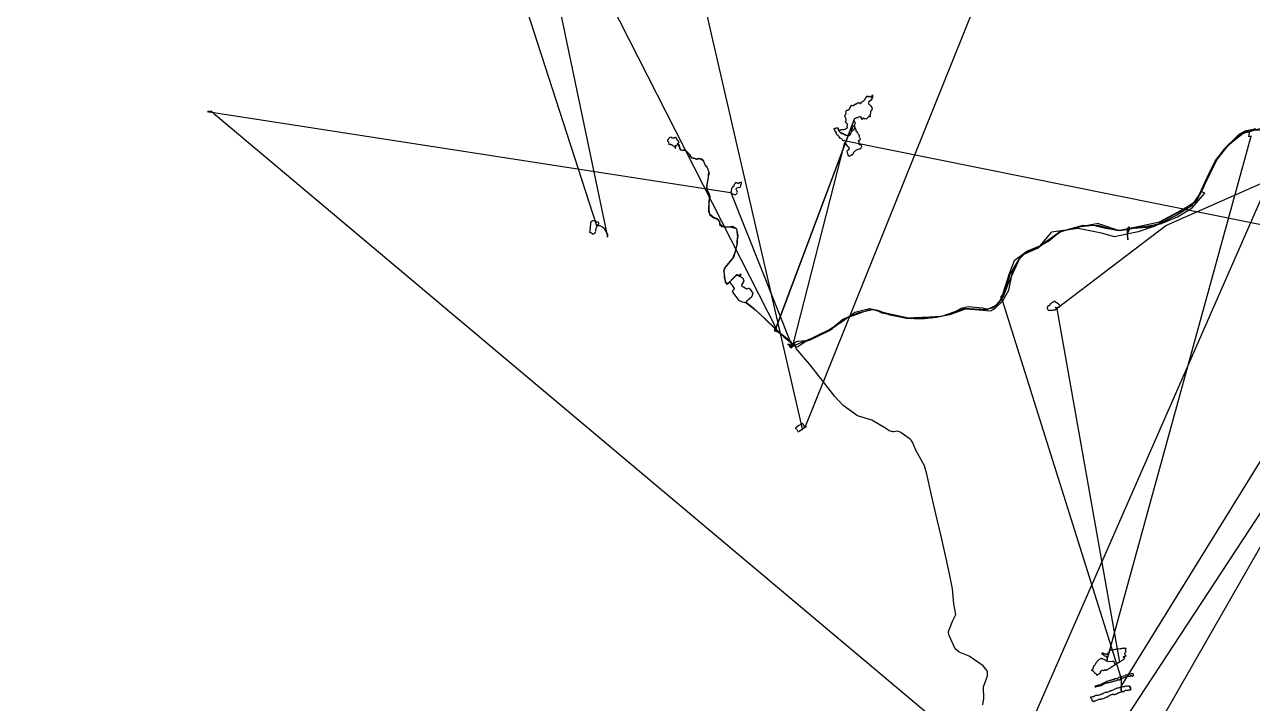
# Model space of a CAD drawing. Header units: metres. Extents: x 534009 to 558760, y 1823984 to 1869097.
# Drawn here: x 534121 to 548293, y 1831544 to 1839387 of the extents above; entities that cross this region are included whole.
import ezdxf

# ---------------------------------------------------------------- set-up
doc = ezdxf.new("R2010")
doc.units = ezdxf.units.M
doc.header["$MEASUREMENT"] = 0
doc.layers.add('Tracklog', color=7, linetype='Continuous')

msp = doc.modelspace()

# ---------------------------------------------------------------- linework, layer by layer
at = {"layer": 'Tracklog', "color": 18}
for points in [[(534121, 1869074, 342), (540851, 1836930, 271), (540852, 1836957, 278), (540847, 1836975, 279), (540829, 1837001, 279), (540815, 1837026, 278), (540793, 1837047, 277), (540763, 1837061, 276), (540731, 1837062, 275), (540730, 1837061, 275), (540731, 1837061, 276), (540729, 1837063, 275), (540728, 1837064, 277), (540728, 1837064, 279), (540727, 1837063, 281), (540727, 1837064, 278), (540728, 1837063, 279), (540728, 1837062, 280), (540730, 1837062, 282), (540732, 1837063, 282), (540733, 1837064, 282), (540733, 1837064, 283), (540735, 1837073, 279), (540743, 1837078, 277), (540749, 1837086, 277), (540750, 1837093, 275), (540747, 1837099, 271), (540742, 1837104, 269), (540737, 1837103, 267), (540735, 1837103, 267), (540726, 1837103, 267), (540723, 1837104, 267), (540717, 1837109, 267), (540716, 1837114, 265), (540711, 1837118, 264), (540701, 1837117, 264), (540694, 1837120, 264), (540691, 1837120, 264), (540679, 1837119, 263), (540674, 1837116, 263), (540660, 1837111, 265), (540655, 1837100, 269), (540653, 1837085, 273), (540653, 1837080, 274), (540652, 1837078, 275), (540652, 1837071, 276), (540650, 1837056, 279), (540649, 1837044, 282), (540648, 1837033, 285), (540648, 1837025, 289), (540645, 1837018, 291), (540645, 1837014, 295), (540645, 1837008, 300), (540645, 1837002, 303), (540644, 1836995, 308), (540641, 1836989, 310), (540644, 1836986, 315), (540651, 1836985, 318), (540653, 1836983, 316), (540657, 1836981, 314), (540662, 1836980, 313), (540667, 1836979, 312), (540671, 1836973, 310), (540675, 1836968, 310), (540682, 1836965, 310), (540691, 1836969, 311), (540699, 1836976, 312), (540703, 1836977, 312), (540708, 1836978, 313), (540709, 1836981, 314), (540709, 1836983, 314), (540712, 1836989, 313), (540713, 1836997, 310), (540712, 1837003, 308), (540713, 1837010, 304), (540715, 1837015, 302), (540717, 1837021, 301), (540719, 1837027, 299), (540720, 1837034, 297), (540723, 1837041, 295), (540726, 1837048, 289), (540727, 1837055, 285), (540729, 1837060, 281), (540728, 1837063, 280), (536500, 1850142, 696)], [(548046, 1846963, 480), (543126, 1834730, 210), (543126, 1834730, 212), (543127, 1834733, 212), (543125, 1834734, 212), (543126, 1834735, 213), (543126, 1834732, 214), (543123, 1834729, 213), (543122, 1834733, 214), (543122, 1834733, 214), (543123, 1834731, 216), (543124, 1834732, 217), (543123, 1834730, 210), (543123, 1834732, 210), (543122, 1834731, 209), (543126, 1834734, 209), (543135, 1834742, 215), (543135, 1834750, 220), (543138, 1834739, 221), (543131, 1834737, 223), (543133, 1834734, 226), (543136, 1834738, 228), (543136, 1834744, 224), (543144, 1834744, 219), (543140, 1834745, 219), (543144, 1834741, 219), (543144, 1834742, 217), (543133, 1834739, 218), (543115, 1834738, 218), (543142, 1834748, 198), (543140, 1834740, 185), (543144, 1834737, 177), (543132, 1834735, 198), (543130, 1834736, 205), (543102, 1834714, 210), (543102, 1834715, 211), (543125, 1834730, 212), (543129, 1834734, 213), (543118, 1834752, 214), (543115, 1834759, 214), (543105, 1834775, 214), (543098, 1834782, 215), (543094, 1834778, 215), (543089, 1834776, 215), (543080, 1834767, 215), (543079, 1834766, 215), (543079, 1834764, 215), (543059, 1834754, 215), (543043, 1834744, 215), (543022, 1834729, 215), (543021, 1834727, 216), (543021, 1834725, 216), (543034, 1834709, 216), (543043, 1834692, 216), (543045, 1834689, 216), (543051, 1834683, 216), (543073, 1834696, 218), (543090, 1834707, 218), (543096, 1834710, 218), (543100, 1834712, 217), (543100, 1834715, 216), (543101, 1834715, 217), (543100, 1834718, 215), (543101, 1834714, 216), (543102, 1834715, 214), (543100, 1834716, 218), (538864, 1853115, 615)], [(535104, 1850997, 650), (542807, 1835852, 242), (542803, 1835862, 220), (542801, 1835862, 218), (542777, 1835859, 190), (542785, 1835858, 211), (543698, 1838287, 371), (543701, 1838284, 367), (543690, 1838283, 353), (543695, 1838278, 352), (543694, 1838281, 353), (543693, 1838278, 352), (543692, 1838281, 352), (543692, 1838280, 350), (543695, 1838281, 353), (543692, 1838279, 352), (543693, 1838279, 355), (543693, 1838276, 355), (543702, 1838268, 356), (543704, 1838260, 357), (543707, 1838247, 355), (543706, 1838239, 354), (543701, 1838228, 356), (543698, 1838217, 356), (543702, 1838211, 357), (543704, 1838204, 359), (543702, 1838201, 360), (543706, 1838197, 362), (543708, 1838194, 363), (543708, 1838190, 362), (543706, 1838185, 362), (543702, 1838183, 364), (543697, 1838181, 367), (543694, 1838176, 369), (543692, 1838172, 369), (543693, 1838172, 369), (543687, 1838168, 371), (543682, 1838164, 372), (543678, 1838161, 373), (543675, 1838156, 374), (543671, 1838152, 374), (543667, 1838148, 372), (543661, 1838143, 370), (543659, 1838136, 368), (543657, 1838128, 365), (543655, 1838128, 365), (543652, 1838119, 364), (543644, 1838110, 361), (543638, 1838105, 359), (543630, 1838101, 358), (543624, 1838101, 358), (543615, 1838103, 359), (543607, 1838106, 361), (543602, 1838110, 362), (543595, 1838113, 360), (543589, 1838116, 358), (543583, 1838118, 355), (543577, 1838120, 353), (543573, 1838121, 352), (543567, 1838123, 350), (543561, 1838124, 349), (543557, 1838124, 348), (543553, 1838126, 347), (543549, 1838129, 345), (543545, 1838133, 342), (543540, 1838137, 340), (543536, 1838138, 339), (543534, 1838144, 336), (543531, 1838149, 333), (543528, 1838151, 331), (543524, 1838156, 330), (543521, 1838157, 328), (543520, 1838162, 327), (543517, 1838163, 326), (543515, 1838166, 324), (543515, 1838168, 323), (543520, 1838169, 324), (543526, 1838167, 325), (543534, 1838166, 325), (543537, 1838168, 326), (543538, 1838169, 326), (543539, 1838171, 327), (543543, 1838173, 327), (543547, 1838172, 326), (543552, 1838174, 326), (543557, 1838175, 326), (543563, 1838174, 326), (543565, 1838175, 327), (543571, 1838175, 328), (543575, 1838173, 330), (543579, 1838175, 331), (543587, 1838177, 331), (543587, 1838179, 331), (543590, 1838179, 332), (543594, 1838179, 333), (543598, 1838178, 336), (543600, 1838182, 339), (543601, 1838183, 340), (543604, 1838184, 340), (543606, 1838187, 343), (543609, 1838189, 343), (543610, 1838190, 344), (543613, 1838191, 346), (543618, 1838192, 348), (543620, 1838195, 350), (543619, 1838199, 351), (543616, 1838205, 353), (543614, 1838209, 354), (543617, 1838214, 356), (543617, 1838219, 357), (543621, 1838224, 359), (543620, 1838232, 357), (543620, 1838236, 353), (543616, 1838240, 352), (543614, 1838242, 351), (543610, 1838244, 349), (543609, 1838247, 346), (543604, 1838251, 344), (543602, 1838253, 343), (543600, 1838257, 341), (543597, 1838260, 340), (543596, 1838261, 339), (543600, 1838266, 339), (543599, 1838268, 339), (543602, 1838271, 339), (543598, 1838273, 339), (543600, 1838275, 339), (543603, 1838279, 340), (543603, 1838285, 342), (543602, 1838293, 342), (543604, 1838298, 343), (543602, 1838304, 342), (543596, 1838311, 340), (543592, 1838320, 339), (543590, 1838325, 337), (543589, 1838332, 336), (543588, 1838337, 334), (543593, 1838341, 332), (543596, 1838343, 330), (543599, 1838347, 330), (543599, 1838349, 330), (543600, 1838354, 330), (543600, 1838359, 331), (543602, 1838364, 331), (543603, 1838368, 333), (543602, 1838373, 335), (543601, 1838377, 337), (543602, 1838383, 338), (543605, 1838391, 339), (543612, 1838396, 340), (543617, 1838397, 337), (543622, 1838398, 337), (543629, 1838401, 338), (543634, 1838401, 341), (543638, 1838406, 344), (543641, 1838410, 346), (543643, 1838417, 349), (543648, 1838419, 352), (543653, 1838434, 352), (543654, 1838436, 352), (543654, 1838434, 351), (543660, 1838447, 352), (543667, 1838454, 353), (543669, 1838451, 352), (543669, 1838449, 352), (543671, 1838450, 352), (543673, 1838451, 352), (543672, 1838452, 352), (543673, 1838451, 353), (543675, 1838451, 352), (543676, 1838452, 353), (543677, 1838449, 353), (543678, 1838450, 348), (543679, 1838450, 348), (543683, 1838450, 348), (543685, 1838450, 347), (543685, 1838451, 347), (543685, 1838452, 349), (543687, 1838451, 347), (543688, 1838453, 347), (543689, 1838454, 347), (543690, 1838455, 346), (543692, 1838459, 347), (543693, 1838457, 347), (543694, 1838456, 348), (543697, 1838457, 348), (543698, 1838458, 349), (543701, 1838459, 347), (543701, 1838461, 348), (543703, 1838461, 348), (543704, 1838463, 350), (543705, 1838463, 348), (543705, 1838462, 347), (543706, 1838463, 346), (543707, 1838465, 348), (543708, 1838467, 347), (543707, 1838467, 349), (543709, 1838467, 350), (543710, 1838466, 350), (543712, 1838464, 348), (543714, 1838467, 349), (543714, 1838464, 349), (543715, 1838462, 350), (543713, 1838465, 351), (543714, 1838465, 350), (543716, 1838466, 349), (543716, 1838469, 349), (543716, 1838468, 350), (543718, 1838470, 349), (543718, 1838473, 348), (543718, 1838473, 348), (543720, 1838472, 349), (543721, 1838471, 350), (543722, 1838472, 351), (543722, 1838472, 350), (543723, 1838473, 349), (543724, 1838474, 349), (543724, 1838472, 349), (543726, 1838472, 349), (543728, 1838472, 350), (543726, 1838473, 349), (543730, 1838479, 350), (543736, 1838480, 348), (543740, 1838481, 348), (543740, 1838481, 348), (543745, 1838482, 349), (543749, 1838485, 349), (543753, 1838485, 348), (543756, 1838486, 347), (543759, 1838485, 347), (543761, 1838479, 349), (543763, 1838476, 349), (543765, 1838474, 350), (543765, 1838476, 350), (543768, 1838476, 350), (543772, 1838479, 351), (543774, 1838477, 351), (543779, 1838480, 351), (543779, 1838482, 352), (543779, 1838484, 352), (543780, 1838490, 352), (543788, 1838495, 352), (543794, 1838501, 353), (543799, 1838503, 354), (543803, 1838505, 355), (543808, 1838507, 355), (543813, 1838511, 355), (543816, 1838515, 356), (543816, 1838517, 356), (543822, 1838521, 357), (543822, 1838525, 358), (543824, 1838530, 358), (543827, 1838533, 358), (543829, 1838538, 359), (543830, 1838542, 360), (543835, 1838544, 360), (543836, 1838547, 360), (543837, 1838552, 360), (543836, 1838556, 361), (543838, 1838561, 361), (543840, 1838560, 361), (543842, 1838558, 361), (543844, 1838558, 362), (543847, 1838560, 354), (543849, 1838558, 354), (543851, 1838556, 355), (543854, 1838553, 358), (543854, 1838554, 360), (543856, 1838553, 363), (543859, 1838553, 363), (543862, 1838554, 364), (543863, 1838557, 363), (543865, 1838561, 365), (543866, 1838560, 367), (543867, 1838560, 368), (543869, 1838558, 369), (543872, 1838556, 370), (543875, 1838554, 373), (543878, 1838552, 375), (543884, 1838550, 376), (543890, 1838550, 376), (543893, 1838549, 376), (543897, 1838559, 377), (543905, 1838565, 378), (543909, 1838574, 381), (543908, 1838576, 379), (543908, 1838566, 379), (543909, 1838563, 380), (543908, 1838562, 379), (543910, 1838562, 381), (543908, 1838561, 381), (543908, 1838562, 383), (543908, 1838563, 382), (543910, 1838563, 378), (543909, 1838563, 380), (543908, 1838563, 383), (543908, 1838560, 381), (543910, 1838555, 380), (543909, 1838551, 378), (543907, 1838548, 377), (543905, 1838546, 378), (543905, 1838544, 377), (543907, 1838543, 376), (543907, 1838541, 376), (543906, 1838542, 376), (543903, 1838542, 375), (543903, 1838539, 377), (543902, 1838537, 375), (543901, 1838535, 376), (543901, 1838533, 377), (543897, 1838534, 376), (543899, 1838530, 375), (543902, 1838530, 372), (543900, 1838526, 370), (543901, 1838524, 369), (543900, 1838523, 370), (543899, 1838522, 369), (543899, 1838520, 369), (543898, 1838518, 368), (543896, 1838517, 367), (543895, 1838519, 367), (543896, 1838519, 367), (543894, 1838513, 366), (543894, 1838513, 367), (543893, 1838512, 364), (543892, 1838511, 366), (543893, 1838509, 367), (543891, 1838509, 368), (543892, 1838514, 363), (543889, 1838512, 364), (543889, 1838513, 364), (543886, 1838511, 365), (543885, 1838513, 364), (543885, 1838513, 363), (543882, 1838513, 363), (543881, 1838512, 363), (543880, 1838510, 364), (543881, 1838508, 364), (543880, 1838507, 363), (543877, 1838510, 361), (543876, 1838507, 362), (543876, 1838505, 362), (543877, 1838504, 360), (543876, 1838501, 359), (543874, 1838499, 358), (543871, 1838499, 357), (543869, 1838500, 359), (543867, 1838495, 359), (543864, 1838491, 360), (543859, 1838485, 360), (543861, 1838479, 357), (543862, 1838472, 355), (543864, 1838468, 354), (543865, 1838466, 354), (543869, 1838464, 354), (543872, 1838458, 353), (543875, 1838459, 352), (543878, 1838460, 350), (543881, 1838457, 349), (543884, 1838456, 349), (543883, 1838453, 351), (543884, 1838450, 350), (543887, 1838448, 350), (543887, 1838446, 351), (543889, 1838444, 351), (543891, 1838447, 352), (543893, 1838445, 352), (543891, 1838443, 352), (543892, 1838443, 352), (543893, 1838443, 352), (543892, 1838441, 352), (543893, 1838441, 352), (543895, 1838438, 351), (543895, 1838435, 350), (543897, 1838433, 349), (543897, 1838431, 350), (543896, 1838429, 350), (543896, 1838428, 351), (543899, 1838426, 352), (543901, 1838425, 352), (543902, 1838424, 351), (543905, 1838424, 351), (543906, 1838424, 350), (543905, 1838420, 348), (543906, 1838416, 348), (543905, 1838416, 348), (543906, 1838414, 348), (543905, 1838411, 349), (543904, 1838409, 349), (543901, 1838407, 349), (543902, 1838404, 350), (543901, 1838402, 350), (543899, 1838402, 350), (543897, 1838401, 349), (543899, 1838397, 350), (543897, 1838396, 352), (543896, 1838395, 352), (543896, 1838394, 353), (543896, 1838393, 354), (543894, 1838393, 355), (543893, 1838394, 354), (543893, 1838396, 355), (543891, 1838392, 355), (543890, 1838388, 354), (543889, 1838386, 355), (543887, 1838386, 354), (543887, 1838385, 355), (543888, 1838380, 353), (543886, 1838376, 353), (543884, 1838365, 358), (543885, 1838360, 359), (543883, 1838353, 357), (543883, 1838347, 354), (543880, 1838345, 352), (543879, 1838341, 352), (543873, 1838339, 352), (543876, 1838336, 350), (543875, 1838332, 348), (543883, 1838332, 345), (543882, 1838327, 344), (543881, 1838322, 342), (543875, 1838322, 341), (543874, 1838322, 341), (543871, 1838323, 341), (543870, 1838324, 342), (543869, 1838323, 343), (543867, 1838326, 343), (543865, 1838326, 345), (543865, 1838325, 344), (543864, 1838324, 343), (543863, 1838324, 343), (543864, 1838320, 342), (543858, 1838316, 343), (543852, 1838309, 342), (543848, 1838301, 340), (543841, 1838296, 339), (543832, 1838296, 339), (543823, 1838293, 339), (543817, 1838299, 338), (543816, 1838300, 338), (543814, 1838300, 338), (543813, 1838299, 338), (543812, 1838299, 339), (543811, 1838300, 339), (543809, 1838301, 337), (543807, 1838300, 338), (543806, 1838304, 337), (543804, 1838306, 338), (543800, 1838310, 337), (543797, 1838307, 336), (543795, 1838303, 335), (543793, 1838290, 332), (543786, 1838289, 331), (543783, 1838298, 331), (543780, 1838307, 332), (543776, 1838316, 334), (543771, 1838318, 336), (543765, 1838320, 336), (543761, 1838320, 336), (543752, 1838318, 335), (543745, 1838315, 336), (543737, 1838313, 337), (543730, 1838309, 338), (543722, 1838308, 338), (543710, 1838300, 338), (543695, 1838296, 340), (543691, 1838282, 340), (543691, 1838278, 344), (543691, 1838276, 348), (543691, 1838274, 350), (543692, 1838274, 352), (543689, 1838279, 349), (543689, 1838279, 349), (543691, 1838278, 350), (543689, 1838278, 350), (543689, 1838279, 351), (543692, 1838280, 351), (543692, 1838280, 352), (543692, 1838277, 349), (543691, 1838279, 350), (543691, 1838280, 352), (543691, 1838277, 350), (543690, 1838277, 350), (543691, 1838278, 350), (543692, 1838280, 350), (543691, 1838278, 351), (543693, 1838281, 352), (543693, 1838278, 351), (542791, 1835876, 339), (542789, 1835861, 263), (542781, 1835847, 217), (542781, 1835843, 207), (542784, 1835846, 209), (542781, 1835847, 210), (542780, 1835853, 216), (542780, 1835853, 217), (542779, 1835852, 225), (542777, 1835857, 227), (542779, 1835854, 233), (542778, 1835860, 242), (542777, 1835862, 244), (542781, 1835859, 243), (542783, 1835857, 239), (542778, 1835855, 228), (542782, 1835852, 228), (542782, 1835853, 227), (542783, 1835854, 229), (542782, 1835855, 227), (542780, 1835854, 232), (542780, 1835858, 235), (542783, 1835860, 237), (542780, 1835862, 237), (542786, 1835852, 237), (542788, 1835848, 234), (542791, 1835852, 234), (542789, 1835849, 232), (542788, 1835849, 231), (542786, 1835850, 228), (542785, 1835852, 223), (542787, 1835850, 226), (542786, 1835845, 222), (542783, 1835843, 222), (542785, 1835842, 223), (542786, 1835841, 221), (542780, 1835843, 217), (542779, 1835843, 215), (542780, 1835849, 214), (542786, 1835852, 215), (542788, 1835852, 214), (542788, 1835854, 213), (542790, 1835853, 214), (542834, 1835824, 214), (542864, 1835799, 215), (542867, 1835798, 220), (542886, 1835780, 221), (542965, 1835713, 223), (543011, 1835671, 224), (543028, 1835664, 224), (543048, 1835666, 225), (543128, 1835723, 213), (543312, 1835808, 215), (543398, 1835855, 213), (543545, 1835948, 217), (543706, 1836063, 227), (543872, 1836106, 237), (543948, 1836093, 242), (544016, 1836057, 250), (544126, 1836034, 259), (544298, 1835994, 269), (544472, 1835987, 281), (544646, 1836006, 291), (544822, 1836045, 295), (544980, 1836103, 299), (545095, 1836094, 301), (545268, 1836081, 303), (545280, 1836085, 303), (545291, 1836090, 303), (545302, 1836096, 304), (545313, 1836103, 304), (545324, 1836111, 304), (545412, 1836196, 308), (545483, 1836318, 311), (545520, 1836506, 312), (545588, 1836662, 319), (545689, 1836769, 326), (545840, 1836832, 332), (545940, 1836886, 339), (546064, 1836987, 346), (546211, 1837035, 349), (546340, 1837069, 350), (546525, 1837067, 352), (546671, 1837021, 355), (546746, 1837008, 356), (546839, 1837018, 358), (546877, 1837014, 357), (546856, 1837023, 357), (546858, 1837023, 356), (546860, 1837033, 355), (546861, 1837047, 356), (546872, 1837050, 356), (546871, 1837050, 356), (546864, 1837002, 356), (546849, 1836962, 357), (546853, 1836946, 356), (546856, 1836899, 356), (546853, 1836979, 354), (546856, 1837033, 355), (546853, 1837020, 351), (546855, 1837020, 352), (546860, 1837021, 352), (546919, 1837033, 353), (547080, 1837047, 352), (547243, 1837089, 351), (547427, 1837166, 348), (547598, 1837269, 349), (547742, 1837433, 350), (547744, 1837438, 350), (547711, 1837455, 352), (547707, 1837457, 352), (547721, 1837501, 352), (547776, 1837627, 352), (547862, 1837808, 352), (547980, 1837958, 351), (548138, 1838116, 352), (548451, 1838204, 356)], [(548737, 1838157, 377), (543642, 1826533, 215), (543641, 1826536, 213), (543643, 1826536, 213), (543653, 1826532, 216), (543658, 1826532, 224), (543659, 1826531, 227), (543659, 1826531, 233), (543659, 1826532, 231), (543659, 1826532, 231), (543656, 1826531, 229), (543660, 1826531, 228), (551988, 1839237, 419)], [(551578, 1838955, 410), (547289, 1837063, 343), (547292, 1837062, 341), (546038, 1836108, 303), (546041, 1836117, 304), (546048, 1836123, 304), (546056, 1836121, 305), (546062, 1836120, 305), (546070, 1836129, 306), (546079, 1836137, 311), (546068, 1836145, 313), (546060, 1836153, 312), (546047, 1836164, 310), (546039, 1836168, 311), (546032, 1836173, 308), (546021, 1836182, 306), (546012, 1836191, 307), (546006, 1836187, 306), (545993, 1836179, 302), (545985, 1836174, 302), (545974, 1836170, 301), (545966, 1836164, 300), (545963, 1836160, 299), (545959, 1836156, 297), (545955, 1836147, 297), (545952, 1836142, 295), (545944, 1836138, 294), (545939, 1836136, 294), (545932, 1836133, 292), (545927, 1836128, 291), (545925, 1836122, 289), (545926, 1836114, 289), (545926, 1836104, 289), (545929, 1836098, 289), (545934, 1836092, 291), (545941, 1836088, 291), (545950, 1836085, 294), (545959, 1836086, 293), (545968, 1836087, 295), (545976, 1836087, 296), (545983, 1836086, 297), (545987, 1836087, 297), (545995, 1836088, 299), (546002, 1836091, 300), (546007, 1836093, 301), (546013, 1836093, 303), (546020, 1836095, 305), (546031, 1836098, 306), (546035, 1836102, 307), (546036, 1836101, 307), (546017, 1836120, 307), (546019, 1836120, 309), (546019, 1836117, 309), (546028, 1836106, 313), (546035, 1836101, 314), (546035, 1836107, 298), (546037, 1836107, 313), (546040, 1836112, 313), (546044, 1836121, 315), (546055, 1836121, 315), (546064, 1836121, 316), (546069, 1836126, 316), (546077, 1836136, 314), (546068, 1836145, 314), (546054, 1836157, 315), (546034, 1836171, 313), (546022, 1836180, 312), (546009, 1836191, 312), (546001, 1836183, 308), (545990, 1836177, 305), (545981, 1836175, 304), (545973, 1836168, 302), (545966, 1836162, 302), (545956, 1836153, 301), (545955, 1836145, 299), (545948, 1836140, 296), (545946, 1836140, 295), (545943, 1836137, 296), (545932, 1836132, 294), (545924, 1836123, 291), (545924, 1836120, 290), (545926, 1836108, 289), (545928, 1836099, 289), (545936, 1836091, 289), (545944, 1836088, 290), (545956, 1836085, 294), (545965, 1836087, 293), (545974, 1836087, 293), (545983, 1836087, 294), (545989, 1836087, 295), (545999, 1836090, 297), (546007, 1836093, 300), (546016, 1836093, 302), (546024, 1836096, 306), (546033, 1836099, 308), (546035, 1836102, 309), (546759, 1832023, 300), (546688, 1831978, 378), (546681, 1831975, 377), (546680, 1831971, 376), (546675, 1831969, 374), (546672, 1831969, 374), (546668, 1831966, 372), (546663, 1831962, 370), (546659, 1831957, 368), (546649, 1831951, 365), (546647, 1831949, 364), (546645, 1831950, 364), (546639, 1831946, 362), (546636, 1831946, 361), (546633, 1831944, 359), (546626, 1831938, 356), (546619, 1831934, 352), (546613, 1831932, 350), (546609, 1831930, 349), (546608, 1831928, 348), (546600, 1831923, 346), (546597, 1831926, 345), (546596, 1831934, 346), (546588, 1831933, 343), (546581, 1831924, 340), (546574, 1831920, 338), (546571, 1831923, 339), (546567, 1831924, 340), (546567, 1831925, 340), (546561, 1831926, 339), (546557, 1831926, 338), (546556, 1831921, 335), (546552, 1831921, 333), (546547, 1831918, 333), (546545, 1831918, 333), (546537, 1831915, 333), (546535, 1831911, 333), (546534, 1831907, 331), (546535, 1831906, 330), (546535, 1831900, 332), (546536, 1831896, 336), (546529, 1831891, 335), (546528, 1831889, 335), (546524, 1831886, 334), (546519, 1831883, 332), (546516, 1831879, 334), (546510, 1831877, 336), (546502, 1831871, 341), (546499, 1831867, 344), (546497, 1831870, 347), (546496, 1831879, 349), (546493, 1831883, 345), (546487, 1831885, 345), (546483, 1831888, 344), (546481, 1831892, 345), (546475, 1831893, 344), (546476, 1831898, 342), (546473, 1831900, 341), (546467, 1831901, 343), (546463, 1831910, 342), (546456, 1831916, 340), (546455, 1831921, 341), (546451, 1831922, 339), (546446, 1831922, 339), (546441, 1831925, 339), (546441, 1831929, 337), (546445, 1831936, 332), (546453, 1831939, 326), (546455, 1831944, 322), (546456, 1831945, 321), (546453, 1831952, 320), (546456, 1831956, 324), (546460, 1831959, 326), (546459, 1831965, 326), (546461, 1831974, 328), (546464, 1831978, 331), (546467, 1831984, 334), (546473, 1831985, 336), (546477, 1831993, 337), (546481, 1831997, 338), (546481, 1831998, 339), (546486, 1832004, 339), (546487, 1832008, 341), (546493, 1832016, 343), (546498, 1832022, 347), (546503, 1832027, 350), (546507, 1832035, 351), (546508, 1832039, 351), (546512, 1832040, 354), (546516, 1832044, 355), (546520, 1832048, 357), (546525, 1832053, 360), (546532, 1832057, 362), (546536, 1832059, 362), (546543, 1832066, 364), (546548, 1832065, 364), (546558, 1832062, 366), (546562, 1832062, 367), (546565, 1832061, 368), (546579, 1832056, 370), (546593, 1832049, 374), (546606, 1832042, 376), (546608, 1832041, 377), (546620, 1832051, 374), (546621, 1832060, 370), (546613, 1832074, 365), (546612, 1832086, 364), (546598, 1832090, 363), (546589, 1832091, 361), (546585, 1832091, 360), (546583, 1832093, 360), (546581, 1832100, 358), (546568, 1832108, 356), (546566, 1832108, 355), (546559, 1832110, 353), (546560, 1832121, 351), (546559, 1832126, 350), (546560, 1832129, 349), (546566, 1832128, 346), (546572, 1832124, 348), (546574, 1832124, 348), (546583, 1832120, 349), (546596, 1832116, 352), (546603, 1832115, 354), (546609, 1832114, 355), (546612, 1832112, 356), (546619, 1832112, 356), (546623, 1832114, 356), (546623, 1832119, 355), (546626, 1832126, 358), (546635, 1832132, 360), (546641, 1832136, 362), (546648, 1832142, 363), (546644, 1832156, 361), (546649, 1832158, 360), (546652, 1832163, 359), (546657, 1832162, 358), (546661, 1832163, 358), (546671, 1832163, 358), (546684, 1832161, 358), (546698, 1832169, 358), (546710, 1832170, 360), (546723, 1832172, 359), (546730, 1832173, 359), (546743, 1832175, 358), (546757, 1832178, 356), (546765, 1832176, 352), (546772, 1832179, 349), (546778, 1832180, 347), (546785, 1832182, 348), (546801, 1832184, 347), (546815, 1832184, 345), (546825, 1832185, 340), (546831, 1832180, 338), (546829, 1832167, 334), (546825, 1832154, 333), (546832, 1832147, 332), (546828, 1832138, 331), (546824, 1832131, 331), (546819, 1832124, 332), (546816, 1832114, 335), (546817, 1832112, 335), (546825, 1832105, 333), (546825, 1832102, 333), (546831, 1832091, 334), (546826, 1832087, 333), (546815, 1832086, 335), (546807, 1832084, 339), (546802, 1832082, 340), (546803, 1832080, 341), (546810, 1832079, 342), (546816, 1832070, 344), (546817, 1832066, 343), (546813, 1832060, 344), (546805, 1832054, 346), (546800, 1832050, 349), (546793, 1832045, 352), (546788, 1832041, 355), (546784, 1832037, 359), (546778, 1832032, 362), (546772, 1832028, 365), (546766, 1832024, 368), (546760, 1832021, 371), (546754, 1832019, 375), (546746, 1832014, 378), (546738, 1832011, 379), (546728, 1832008, 379), (546717, 1832004, 377), (546716, 1832002, 377), (546708, 1831992, 380), (546705, 1831991, 383), (546706, 1831990, 383), (546708, 1831998, 384), (546707, 1832001, 384), (546700, 1832009, 383), (546696, 1832027, 380), (546677, 1832027, 380), (546653, 1832025, 381), (546626, 1832030, 379), (546607, 1832038, 378), (546606, 1832037, 378), (546607, 1832036, 378), (546611, 1832036, 378), (546613, 1832036, 378), (546615, 1832038, 379), (546616, 1832036, 378), (546616, 1832035, 380), (546614, 1832035, 382), (548278, 1838097, 378), (548250, 1838090, 376), (548261, 1838141, 372), (548261, 1838158, 371), (548261, 1838167, 370), (548261, 1838164, 369), (548262, 1838172, 368), (548263, 1838167, 369), (548205, 1838155, 368), (548151, 1838125, 372), (548141, 1838116, 372), (548005, 1837989, 374), (547878, 1837835, 374), (547767, 1837614, 373), (547677, 1837422, 371), (547585, 1837290, 370), (547419, 1837183, 370), (547166, 1837057, 371), (546974, 1836994, 370), (546700, 1836935, 370), (546550, 1836976, 370), (546281, 1837030, 370), (545973, 1836988, 368), (545963, 1836978, 368), (545954, 1836966, 368), (545945, 1836955, 368), (545816, 1836802, 363), (545629, 1836718, 361), (545544, 1836657, 359), (545490, 1836519, 355), (545410, 1836269, 348), (545380, 1836201, 343), (545395, 1836224, 326), (545395, 1836244, 318), (545392, 1836250, 316), (545390, 1836254, 314), (546771, 1831855, 381), (546770, 1831852, 382), (546764, 1831849, 384), (546763, 1831847, 383), (546761, 1831846, 383), (546750, 1831843, 380), (546745, 1831839, 376), (546741, 1831834, 373), (546738, 1831831, 370), (546736, 1831829, 370), (546732, 1831828, 370), (546728, 1831829, 368), (546724, 1831830, 366), (546719, 1831829, 366), (546713, 1831828, 366), (546707, 1831827, 367), (546701, 1831825, 367), (546698, 1831823, 367), (546696, 1831822, 367), (546695, 1831820, 367), (546691, 1831820, 367), (546687, 1831820, 368), (546682, 1831818, 367), (546676, 1831818, 365), (546670, 1831814, 364), (546668, 1831813, 364), (546661, 1831812, 362), (546655, 1831811, 358), (546654, 1831811, 356), (546649, 1831809, 358), (546646, 1831808, 360), (546639, 1831807, 360), (546636, 1831805, 361), (546625, 1831802, 362), (546621, 1831798, 363), (546615, 1831797, 363), (546612, 1831796, 364), (546610, 1831796, 364), (546608, 1831794, 366), (546604, 1831791, 370), (546602, 1831791, 370), (546596, 1831789, 373), (546591, 1831787, 374), (546587, 1831784, 374), (546582, 1831782, 376), (546576, 1831779, 378), (546565, 1831776, 380), (546563, 1831776, 380), (546555, 1831769, 380), (546547, 1831764, 379), (546546, 1831763, 379), (546538, 1831759, 378), (546531, 1831757, 376), (546526, 1831757, 375), (546518, 1831757, 375), (546515, 1831753, 375), (546511, 1831753, 376), (546505, 1831753, 378), (546498, 1831748, 380), (546492, 1831748, 381), (546483, 1831745, 386), (546478, 1831744, 387), (546474, 1831742, 387), (546478, 1831738, 387), (546485, 1831738, 388), (546494, 1831741, 388), (546501, 1831744, 388), (546509, 1831745, 385), (546510, 1831745, 385), (546517, 1831746, 383), (546526, 1831746, 384), (546532, 1831748, 383), (546538, 1831751, 382), (546546, 1831753, 382), (546550, 1831754, 380), (546554, 1831757, 379), (546561, 1831760, 379), (546569, 1831764, 378), (546575, 1831766, 378), (546581, 1831770, 378), (546588, 1831775, 377), (546594, 1831779, 376), (546595, 1831779, 376), (546599, 1831778, 376), (546607, 1831781, 374), (546614, 1831782, 372), (546618, 1831783, 370), (546625, 1831786, 371), (546633, 1831785, 369), (546638, 1831785, 369), (546644, 1831788, 371), (546652, 1831790, 371), (546660, 1831793, 370), (546663, 1831794, 367), (546669, 1831793, 364), (546672, 1831794, 366), (546681, 1831798, 367), (546691, 1831802, 372), (546699, 1831803, 373), (546704, 1831804, 375), (546711, 1831806, 376), (546723, 1831809, 376), (546734, 1831814, 377), (546744, 1831818, 377), (546748, 1831818, 378), (546750, 1831817, 377), (546754, 1831818, 380), (546755, 1831819, 380), (546758, 1831819, 381), (546763, 1831820, 381), (546768, 1831822, 384), (546770, 1831822, 384), (546772, 1831824, 385), (546775, 1831841, 386), (546776, 1831848, 385), (546773, 1831850, 384), (546774, 1831849, 383), (546774, 1831854, 382), (546780, 1831854, 380), (546779, 1831854, 386), (546781, 1831856, 389), (546781, 1831854, 393), (546774, 1831853, 383), (546776, 1831853, 385), (546777, 1831853, 388), (546786, 1831857, 388), (546787, 1831859, 389), (546794, 1831854, 391), (546795, 1831855, 391), (546813, 1831862, 386), (546823, 1831868, 381), (546834, 1831873, 379), (546840, 1831874, 378), (546854, 1831878, 377), (546855, 1831878, 376), (546860, 1831881, 375), (546873, 1831883, 369), (546879, 1831886, 364), (546887, 1831887, 361), (546893, 1831888, 358), (546896, 1831890, 357), (546904, 1831890, 355), (546908, 1831891, 353), (546914, 1831891, 349), (546917, 1831888, 344), (546919, 1831884, 343), (546916, 1831877, 342), (546916, 1831864, 342), (546912, 1831855, 343), (546906, 1831857, 340), (546901, 1831862, 339), (546896, 1831865, 339), (546892, 1831865, 342), (546885, 1831864, 347), (546882, 1831862, 352), (546882, 1831862, 354), (546881, 1831855, 357), (546879, 1831855, 356), (546875, 1831857, 356), (546871, 1831856, 357), (546867, 1831857, 359), (546861, 1831860, 362), (546855, 1831857, 364), (546848, 1831856, 365), (546844, 1831852, 368), (546836, 1831849, 370), (546830, 1831847, 374), (546823, 1831844, 376), (546813, 1831839, 376), (546803, 1831835, 378), (546794, 1831831, 380), (546785, 1831829, 383), (546783, 1831828, 383), (546774, 1831825, 384), (546774, 1831827, 385), (546774, 1831846, 388), (546778, 1831855, 389), (546780, 1831852, 389), (546780, 1831849, 389), (546779, 1831735, 386), (546775, 1831733, 388), (546768, 1831729, 387), (546764, 1831730, 389), (546755, 1831726, 389), (546746, 1831721, 388), (546733, 1831720, 387), (546722, 1831716, 386), (546716, 1831713, 383), (546714, 1831713, 383), (546706, 1831709, 379), (546699, 1831704, 378), (546689, 1831702, 376), (546682, 1831698, 375), (546670, 1831693, 371), (546664, 1831690, 369), (546658, 1831689, 367), (546648, 1831683, 372), (546641, 1831682, 374), (546634, 1831678, 376), (546623, 1831673, 376), (546617, 1831671, 374), (546608, 1831671, 373), (546603, 1831673, 370), (546599, 1831672, 367), (546594, 1831669, 365), (546584, 1831668, 364), (546575, 1831662, 365), (546570, 1831658, 367), (546563, 1831653, 371), (546557, 1831651, 374), (546549, 1831650, 375), (546545, 1831648, 376), (546537, 1831644, 377), (546530, 1831642, 378), (546527, 1831640, 379), (546514, 1831638, 381), (546499, 1831637, 381), (546486, 1831637, 376), (546477, 1831634, 376), (546468, 1831626, 375), (546458, 1831620, 374), (546456, 1831619, 374), (546447, 1831619, 374), (546441, 1831618, 373), (546436, 1831618, 369), (546430, 1831616, 365), (546426, 1831615, 364), (546426, 1831613, 363), (546430, 1831607, 362), (546432, 1831601, 361), (546438, 1831595, 362), (546440, 1831586, 358), (546438, 1831578, 355), (546442, 1831574, 356), (546448, 1831576, 358), (546456, 1831575, 360), (546458, 1831576, 360), (546460, 1831567, 362), (546465, 1831568, 362), (546472, 1831571, 358), (546479, 1831574, 352), (546487, 1831578, 351), (546497, 1831583, 349), (546509, 1831586, 346), (546512, 1831589, 347), (546519, 1831592, 349), (546531, 1831592, 351), (546541, 1831595, 361), (546545, 1831596, 363), (546555, 1831599, 364), (546563, 1831599, 364), (546571, 1831602, 363), (546582, 1831607, 362), (546593, 1831609, 361), (546599, 1831615, 357), (546605, 1831615, 353), (546608, 1831614, 351), (546618, 1831619, 350), (546625, 1831622, 348), (546630, 1831628, 349), (546637, 1831634, 350), (546649, 1831639, 348), (546655, 1831642, 346), (546664, 1831646, 344), (546673, 1831647, 344), (546680, 1831650, 350), (546681, 1831651, 353), (546689, 1831650, 354), (546693, 1831649, 357), (546701, 1831646, 361), (546704, 1831648, 364), (546706, 1831650, 365), (546711, 1831650, 368), (546717, 1831654, 371), (546722, 1831655, 372), (546727, 1831659, 373), (546732, 1831661, 374), (546735, 1831663, 377), (546740, 1831664, 381), (546746, 1831666, 380), (546750, 1831666, 381), (546754, 1831669, 385), (546759, 1831670, 389), (546764, 1831673, 391), (546772, 1831676, 393), (546778, 1831679, 395), (546782, 1831684, 396), (546781, 1831685, 396), (546778, 1831697, 394), (546779, 1831711, 394), (546778, 1831723, 394), (546777, 1831733, 394), (546777, 1831734, 394), (546777, 1831734, 396), (546777, 1831734, 395), (546775, 1831735, 390), (546781, 1831734, 388), (546781, 1831734, 387), (546780, 1831733, 388), (546778, 1831722, 389), (546779, 1831718, 389), (546778, 1831705, 389), (546780, 1831700, 391), (546780, 1831698, 392), (546783, 1831695, 393), (546786, 1831688, 395), (546786, 1831685, 396), (546788, 1831677, 398), (546790, 1831677, 397), (546805, 1831684, 395), (546817, 1831689, 393), (546827, 1831696, 389), (546835, 1831698, 386), (546841, 1831699, 383), (546841, 1831693, 379), (546845, 1831697, 379), (546849, 1831697, 378), (546853, 1831697, 376), (546856, 1831697, 372), (546863, 1831698, 371), (546865, 1831700, 369), (546869, 1831699, 367), (546877, 1831701, 363), (546880, 1831705, 360), (546884, 1831707, 357), (546887, 1831705, 357), (546892, 1831706, 356), (546889, 1831712, 354), (546890, 1831717, 346), (546888, 1831725, 341), (546883, 1831731, 341), (546878, 1831731, 340), (546880, 1831732, 342), (546885, 1831730, 347), (546880, 1831732, 354), (546876, 1831728, 351), (546877, 1831729, 352), (546882, 1831731, 355), (546884, 1831733, 358), (546885, 1831734, 363), (546886, 1831733, 363), (546884, 1831739, 356), (546879, 1831740, 351), (546875, 1831741, 349), (546873, 1831740, 349), (546871, 1831743, 350), (546866, 1831743, 351), (546863, 1831744, 356), (546859, 1831742, 362), (546854, 1831741, 364), (546849, 1831742, 365), (546843, 1831743, 366), (546835, 1831745, 369), (546827, 1831743, 371), (546822, 1831739, 371), (546816, 1831738, 371), (546808, 1831737, 373), (546799, 1831737, 373), (546793, 1831738, 374), (546787, 1831737, 376), (546781, 1831734, 378), (546777, 1831735, 382), (546778, 1831737, 388), (546779, 1831740, 390), (546779, 1831740, 390), (551346, 1839130, 391)], [(551587, 1838947, 406), (544612, 1826764, 291)], [(553227, 1824123, 425), (536326, 1838340, 208), (536315, 1838344, 209), (536317, 1838346, 210), (536313, 1838351, 212), (536308, 1838356, 213), (536301, 1838362, 214), (536292, 1838371, 215), (536290, 1838374, 215), (536282, 1838376, 215), (536282, 1838383, 216), (536284, 1838384, 217), (536278, 1838382, 216), (536277, 1838383, 215), (536271, 1838381, 213), (536260, 1838381, 214), (536257, 1838379, 212), (536249, 1838378, 210), (536244, 1838377, 207), (536240, 1838376, 206), (536240, 1838377, 206), (536240, 1838377, 206), (536239, 1838376, 207), (536240, 1838382, 207), (536242, 1838387, 207), (536243, 1838389, 208), (536241, 1838386, 210), (536239, 1838386, 208), (536241, 1838382, 207), (536238, 1838377, 207), (536241, 1838375, 208), (536244, 1838378, 209), (536248, 1838378, 210), (536250, 1838377, 210), (536254, 1838377, 210), (536255, 1838377, 210), (542270, 1837446, 237), (542273, 1837446, 239), (542282, 1837440, 243), (542293, 1837432, 249), (542304, 1837428, 252), (542314, 1837422, 257), (542323, 1837419, 261), (542329, 1837423, 262), (542339, 1837431, 262), (542343, 1837435, 262), (542348, 1837442, 259), (542350, 1837450, 260), (542347, 1837461, 258), (542344, 1837470, 256), (542339, 1837477, 254), (542335, 1837486, 252), (542337, 1837496, 250), (542345, 1837501, 251), (542358, 1837506, 248), (542367, 1837508, 245), (542373, 1837506, 245), (542379, 1837507, 246), (542382, 1837507, 246), (542386, 1837514, 245), (542390, 1837524, 245), (542389, 1837528, 245), (542389, 1837535, 245), (542391, 1837537, 244), (542396, 1837555, 242), (542397, 1837565, 245), (542387, 1837562, 245), (542378, 1837558, 243), (542374, 1837559, 243), (542364, 1837554, 240), (542362, 1837553, 240), (542360, 1837550, 240), (542360, 1837548, 240), (542356, 1837549, 239), (542349, 1837556, 237), (542343, 1837558, 235), (542334, 1837559, 232), (542328, 1837562, 230), (542325, 1837550, 233), (542314, 1837542, 235), (542308, 1837536, 236), (542309, 1837524, 236), (542303, 1837513, 236), (542292, 1837511, 235), (542287, 1837501, 235), (542279, 1837494, 235), (542279, 1837490, 234), (542281, 1837486, 234), (542281, 1837482, 235), (542277, 1837470, 240), (542276, 1837457, 240), (542271, 1837447, 239), (542272, 1837445, 240), (542972, 1835686, 266), (542973, 1835672, 232), (542975, 1835675, 228), (542971, 1835675, 228), (542973, 1835675, 230), (542971, 1835673, 228), (542974, 1835673, 230), (542978, 1835673, 231), (542981, 1835674, 231), (542984, 1835675, 231), (542987, 1835677, 231), (542990, 1835682, 232), (542990, 1835684, 231), (542991, 1835685, 231), (542987, 1835695, 231), (542971, 1835711, 233), (542973, 1835712, 238), (542972, 1835715, 241), (542944, 1835741, 241), (542848, 1835816, 230), (542772, 1835886, 227), (542678, 1835978, 225), (542612, 1836041, 223), (542547, 1836098, 219), (542506, 1836131, 213), (542451, 1836175, 215), (542457, 1836194, 215), (542512, 1836240, 215), (542521, 1836248, 216), (542529, 1836282, 218), (542528, 1836287, 218), (542504, 1836321, 221), (542481, 1836337, 220), (542472, 1836336, 221), (542454, 1836330, 221), (542427, 1836349, 222), (542425, 1836349, 223), (542418, 1836352, 224), (542404, 1836361, 224), (542401, 1836380, 224), (542426, 1836423, 226), (542415, 1836454, 230), (542410, 1836457, 231), (542378, 1836477, 232), (542382, 1836489, 232), (542383, 1836489, 233), (542385, 1836496, 231), (542384, 1836498, 228), (542383, 1836496, 227), (542383, 1836495, 227), (542384, 1836494, 227), (542385, 1836497, 229), (542382, 1836490, 228), (542382, 1836492, 225), (542380, 1836492, 226), (542379, 1836495, 223), (542384, 1836507, 223), (542384, 1836506, 223), (542383, 1836491, 225), (542384, 1836487, 226), (542373, 1836479, 225), (542346, 1836497, 225), (542322, 1836478, 225), (542260, 1836414, 220), (542229, 1836387, 217), (542211, 1836410, 215), (542200, 1836506, 215), (542193, 1836540, 214), (542210, 1836584, 213), (542301, 1836690, 215), (542326, 1836767, 217), (542347, 1836842, 219), (542347, 1836893, 223), (542352, 1836933, 226), (542341, 1837024, 233), (542293, 1837052, 235), (542266, 1837050, 234), (542250, 1837045, 233), (542214, 1837047, 229), (542201, 1837050, 227), (542169, 1837060, 224), (542147, 1837091, 221), (542146, 1837109, 219), (542121, 1837141, 217), (542107, 1837147, 215), (542077, 1837157, 214), (542032, 1837200, 214), (542022, 1837246, 214), (542023, 1837319, 212), (542033, 1837395, 213), (542023, 1837433, 214), (542002, 1837470, 214), (541996, 1837519, 215), (542011, 1837602, 218), (542015, 1837624, 218), (542018, 1837650, 218), (542027, 1837673, 219), (542017, 1837697, 222), (542013, 1837704, 222), (542010, 1837716, 224), (541999, 1837739, 227), (541997, 1837744, 228), (541981, 1837755, 228), (541980, 1837757, 228), (541969, 1837784, 231), (541964, 1837794, 232), (541954, 1837819, 239), (541945, 1837822, 241), (541934, 1837833, 251), (541919, 1837836, 256), (541905, 1837841, 260), (541893, 1837834, 261), (541880, 1837828, 261), (541869, 1837830, 265), (541864, 1837836, 270), (541852, 1837838, 273), (541842, 1837842, 277), (541833, 1837844, 280), (541821, 1837844, 283), (541816, 1837849, 285), (541813, 1837859, 286), (541810, 1837868, 287), (541808, 1837875, 287), (541800, 1837885, 286), (541794, 1837890, 284), (541784, 1837897, 284), (541782, 1837899, 284), (541779, 1837904, 284), (541762, 1837922, 285), (541749, 1837933, 284), (541739, 1837936, 286), (541722, 1837935, 291), (541709, 1837933, 295), (541697, 1837937, 301), (541690, 1837944, 303), (541689, 1837946, 304), (541682, 1837967, 307), (541679, 1837971, 308), (541674, 1837991, 310), (541674, 1837993, 311), (541667, 1838007, 313), (541666, 1838007, 313), (541661, 1838012, 315), (541658, 1838013, 316), (541663, 1838018, 318), (541669, 1838021, 320), (541676, 1838026, 320), (541672, 1838029, 323), (541670, 1838033, 326), (541670, 1838038, 330), (541668, 1838043, 333), (541661, 1838046, 338), (541659, 1838049, 341), (541659, 1838052, 343), (541655, 1838054, 346), (541655, 1838057, 347), (541654, 1838059, 350), (541652, 1838063, 352), (541647, 1838068, 354), (541646, 1838075, 356), (541643, 1838081, 360), (541634, 1838080, 358), (541626, 1838079, 356), (541620, 1838078, 356), (541615, 1838074, 356), (541608, 1838073, 356), (541601, 1838074, 356), (541597, 1838074, 356), (541592, 1838077, 353), (541589, 1838082, 352), (541583, 1838086, 350), (541574, 1838081, 349), (541563, 1838074, 347), (541557, 1838069, 346), (541550, 1838061, 346), (541543, 1838052, 346), (541542, 1838045, 344), (541546, 1838034, 343), (541555, 1838031, 341), (541556, 1838023, 340), (541554, 1838017, 339), (541558, 1838006, 336), (541567, 1838003, 332), (541571, 1838003, 329), (541578, 1838001, 327), (541584, 1838001, 327), (541590, 1837998, 325), (541592, 1837996, 324), (541596, 1837995, 322), (541598, 1837993, 320), (541601, 1837992, 320), (541604, 1837991, 323), (541615, 1837984, 321), (541615, 1837984, 316), (541617, 1837981, 315), (541618, 1837981, 312), (541620, 1837979, 312), (541622, 1837977, 309), (541624, 1837973, 306), (541627, 1837969, 305), (541629, 1837964, 305), (541630, 1837963, 304), (541635, 1837959, 301), (541638, 1837959, 295), (541636, 1837968, 293), (541634, 1837974, 295), (541633, 1837976, 300), (541636, 1837981, 302), (541637, 1837985, 302), (541635, 1837987, 302), (541639, 1837989, 301), (541646, 1837985, 302), (541645, 1837987, 307), (541651, 1837993, 311), (541656, 1837998, 310), (541657, 1838003, 311), (541659, 1838010, 311), (541659, 1838012, 310), (541659, 1838010, 311), (541660, 1838009, 311), (541660, 1838008, 313), (541661, 1838009, 314), (541669, 1838002, 314), (541675, 1837990, 313), (541680, 1837971, 311), (541688, 1837952, 308), (541693, 1837938, 308), (541714, 1837934, 303), (541733, 1837937, 296), (541751, 1837932, 290), (541768, 1837917, 287), (541771, 1837913, 287), (541773, 1837910, 287), (541788, 1837894, 288), (541799, 1837887, 289), (541803, 1837871, 290), (541802, 1837868, 290), (541803, 1837869, 289), (541798, 1837869, 289), (541800, 1837863, 288), (541801, 1837867, 285), (541804, 1837869, 286), (541810, 1837867, 287), (541814, 1837851, 288), (541822, 1837847, 286), (541836, 1837844, 278), (541850, 1837843, 271), (541862, 1837839, 268), (541865, 1837839, 266), (541877, 1837837, 261), (541881, 1837834, 261), (541882, 1837832, 261), (541896, 1837835, 256), (541904, 1837839, 254), (541913, 1837840, 252), (541934, 1837834, 249), (541944, 1837823, 245), (541953, 1837821, 242), (541955, 1837823, 242), (541951, 1837820, 243), (541951, 1837819, 244), (541946, 1837822, 244), (541939, 1837828, 248), (541934, 1837831, 251), (541932, 1837832, 255), (541923, 1837835, 258), (541923, 1837836, 258), (541921, 1837837, 259), (541918, 1837837, 260), (541914, 1837841, 262), (541916, 1837838, 260), (541923, 1837833, 260), (541936, 1837831, 256), (541944, 1837821, 253), (541952, 1837818, 249), (541952, 1837818, 246), (541953, 1837819, 247), (541957, 1837810, 246), (541964, 1837788, 244), (541966, 1837785, 244), (541969, 1837781, 242), (541979, 1837756, 233), (541992, 1837746, 228), (542002, 1837723, 221), (542007, 1837708, 219), (542014, 1837693, 217), (542021, 1837675, 215), (542013, 1837653, 215), (542010, 1837619, 215), (541995, 1837530, 217), (541993, 1837495, 217), (542021, 1837430, 218), (542028, 1837415, 218), (542021, 1837341, 220), (542017, 1837246, 222), (542017, 1837229, 223), (542029, 1837188, 223), (542076, 1837152, 224), (542120, 1837139, 223), (542142, 1837110, 223), (542144, 1837077, 224), (542168, 1837052, 227), (542277, 1837046, 232), (542336, 1837031, 236), (542346, 1836994, 236), (542352, 1836941, 235), (542346, 1836897, 233), (542347, 1836854, 229), (542320, 1836749, 221), (542306, 1836704, 219), (542224, 1836598, 217), (542198, 1836567, 216), (542193, 1836527, 215), (542196, 1836513, 215), (542196, 1836463, 218), (542222, 1836386, 221), (542237, 1836390, 220), (542312, 1836467, 224), (542336, 1836492, 226), (542357, 1836492, 225), (542374, 1836480, 226), (542373, 1836480, 226), (542374, 1836480, 226), (542385, 1836489, 226), (542384, 1836490, 226), (542382, 1836491, 227), (542383, 1836491, 227), (542382, 1836490, 230), (542383, 1836490, 235), (542384, 1836489, 235), (542384, 1836490, 233), (542382, 1836490, 232), (542384, 1836491, 231), (542380, 1836490, 226), (542380, 1836490, 226), (542381, 1836490, 227), (542382, 1836490, 228), (542383, 1836490, 228), (542385, 1836494, 230), (542381, 1836497, 231), (542381, 1836498, 232), (542380, 1836499, 232), (542379, 1836499, 232), (542382, 1836499, 230), (542387, 1836498, 229), (542388, 1836497, 233), (542388, 1836496, 235), (542388, 1836497, 237), (542387, 1836497, 241), (542387, 1836496, 245), (542387, 1836496, 241), (542386, 1836498, 238), (542385, 1836498, 237), (542385, 1836497, 238), (542384, 1836499, 235), (542384, 1836498, 234), (542382, 1836499, 231), (542383, 1836498, 230), (542383, 1836498, 228), (542383, 1836498, 229), (542381, 1836498, 230), (542380, 1836497, 230), (542381, 1836499, 229), (542381, 1836500, 229), (542385, 1836499, 224), (542385, 1836499, 222), (542385, 1836501, 223), (542385, 1836502, 221), (542384, 1836496, 225), (542380, 1836491, 230), (542381, 1836490, 233), (542380, 1836490, 233), (542380, 1836489, 232), (542382, 1836489, 232), (542386, 1836492, 228), (542386, 1836491, 226), (542383, 1836489, 228), (542384, 1836490, 232), (542381, 1836488, 232), (542379, 1836487, 232), (542386, 1836494, 226), (542381, 1836490, 227), (542384, 1836489, 228), (542384, 1836490, 228), (542374, 1836483, 229), (542351, 1836494, 227), (542333, 1836491, 226), (542265, 1836420, 224), (542256, 1836409, 223), (542275, 1836388, 221), (542281, 1836385, 221), (542283, 1836382, 221), (542299, 1836355, 220), (542310, 1836336, 219), (542302, 1836318, 218), (542290, 1836310, 218), (542295, 1836290, 218), (542362, 1836204, 216), (542405, 1836182, 215), (542427, 1836180, 214), (542463, 1836166, 214), (542564, 1836082, 213), (542663, 1835990, 216), (542789, 1835868, 218), (542904, 1835768, 222), (542980, 1835702, 224), (543004, 1835681, 227), (543000, 1835678, 228), (542996, 1835677, 229), (542992, 1835675, 229), (542986, 1835673, 229), (542981, 1835672, 229), (542977, 1835671, 229), (542974, 1835672, 229), (542973, 1835673, 229), (542970, 1835674, 230), (542963, 1835671, 231), (542960, 1835674, 234), (542964, 1835671, 237), (542965, 1835666, 240), (542960, 1835660, 245), (542968, 1835669, 250), (542977, 1835672, 259), (542972, 1835683, 258), (542930, 1835695, 256), (542955, 1835681, 238), (542954, 1835676, 226), (542956, 1835675, 231), (542958, 1835676, 235), (542948, 1835666, 233), (542955, 1835667, 227), (542960, 1835659, 232), (542958, 1835655, 233), (542971, 1835654, 241), (542971, 1835656, 244), (542964, 1835649, 243), (542965, 1835657, 242), (542965, 1835668, 240), (542967, 1835678, 233), (542974, 1835675, 235), (542984, 1835675, 240), (542967, 1835678, 241), (542965, 1835673, 237), (542967, 1835669, 234), (542977, 1835672, 232), (542976, 1835667, 235), (542988, 1835667, 251), (542983, 1835675, 252), (542987, 1835674, 253), (542981, 1835668, 257), (542973, 1835672, 260), (542974, 1835669, 253), (542980, 1835663, 259), (542986, 1835658, 261), (542990, 1835667, 265), (542990, 1835673, 272), (542990, 1835668, 277), (542987, 1835668, 294), (542985, 1835673, 280), (542985, 1835671, 255), (542984, 1835675, 251), (542975, 1835661, 251), (542977, 1835660, 248), (542973, 1835670, 236), (542970, 1835668, 236), (542976, 1835663, 234), (542979, 1835664, 234), (542982, 1835665, 234), (542985, 1835668, 233), (542989, 1835670, 233), (543057, 1835701, 232), (543214, 1835766, 234), (543442, 1835878, 240), (543565, 1835984, 245), (543749, 1836062, 250), (543911, 1836096, 255), (544060, 1836058, 257), (544358, 1835990, 266), (544586, 1835999, 273), (544802, 1836038, 277), (544972, 1836110, 277), (545090, 1836103, 279), (545232, 1836094, 285), (545327, 1836141, 288), (545415, 1836239, 292), (545476, 1836401, 294), (545605, 1836680, 301), (545664, 1836746, 302), (545675, 1836754, 302), (545687, 1836760, 302), (545697, 1836764, 303), (545706, 1836768, 303), (545826, 1836817, 304), (545947, 1836908, 308), (546089, 1837000, 311), (546312, 1837053, 317), (546460, 1837070, 323), (546599, 1837036, 329), (546768, 1837006, 335), (546968, 1837041, 340), (547156, 1837074, 347), (547215, 1837090, 350), (547224, 1837105, 354), (547297, 1837143, 352), (547475, 1837238, 353), (547649, 1837355, 352), (547721, 1837493, 352), (547884, 1837825, 355), (548030, 1838007, 358), (548219, 1838155, 366), (548332, 1838187, 367)], [(542993, 1835693, 215), (542991, 1835692, 224), (542991, 1835692, 225), (542988, 1835697, 228), (542991, 1835691, 224), (543588, 1838024, 362), (543592, 1838020, 364), (543596, 1838013, 365), (543604, 1838005, 370), (543606, 1838000, 373), (543610, 1837991, 373), (543612, 1837990, 373), (543615, 1837986, 375), (543616, 1837983, 376), (543621, 1837980, 375), (543631, 1837974, 375), (543636, 1837964, 376), (543637, 1837962, 376), (543637, 1837954, 375), (543635, 1837951, 376), (543634, 1837947, 375), (543627, 1837937, 373), (543620, 1837932, 368), (543616, 1837927, 364), (543613, 1837923, 361), (543613, 1837922, 360), (543615, 1837909, 355), (543619, 1837894, 355), (543623, 1837888, 356), (543626, 1837879, 354), (543625, 1837874, 353), (543631, 1837873, 354), (543634, 1837873, 353), (543637, 1837868, 354), (543641, 1837868, 356), (543647, 1837870, 358), (543656, 1837873, 363), (543665, 1837881, 366), (543673, 1837885, 370), (543680, 1837887, 371), (543685, 1837894, 372), (543688, 1837899, 371), (543690, 1837908, 372), (543693, 1837914, 372), (543699, 1837921, 371), (543709, 1837928, 368), (543715, 1837931, 364), (543721, 1837938, 362), (543720, 1837941, 362), (543723, 1837941, 360), (543732, 1837943, 359), (543734, 1837945, 357), (543742, 1837947, 355), (543756, 1837949, 352), (543762, 1837956, 351), (543761, 1837955, 349), (543770, 1837952, 349), (543775, 1837956, 349), (543773, 1837959, 348), (543778, 1837964, 348), (543781, 1837971, 347), (543784, 1837974, 346), (543786, 1837978, 346), (543786, 1837979, 344), (543783, 1837984, 344), (543782, 1837988, 347), (543777, 1837993, 344), (543773, 1837998, 342), (543768, 1837997, 340), (543761, 1837996, 339), (543754, 1837999, 334), (543752, 1838004, 329), (543752, 1838006, 329), (543752, 1838011, 326), (543753, 1838023, 324), (543756, 1838032, 321), (543753, 1838031, 321), (543756, 1838034, 320), (543752, 1838037, 318), (543751, 1838038, 318), (543749, 1838039, 319), (543749, 1838037, 318), (543749, 1838041, 319), (543748, 1838047, 319), (543755, 1838052, 314), (543761, 1838054, 313), (543761, 1838055, 313), (543765, 1838058, 313), (543768, 1838059, 314), (543768, 1838059, 315), (543770, 1838062, 318), (543768, 1838064, 320), (543766, 1838071, 320), (543760, 1838076, 323), (543761, 1838081, 324), (543756, 1838085, 326), (543757, 1838089, 328), (543758, 1838095, 330), (543757, 1838101, 334), (543757, 1838102, 336), (543757, 1838104, 337), (543756, 1838106, 339), (543754, 1838107, 339), (543752, 1838112, 340), (543751, 1838117, 343), (543747, 1838121, 343), (543748, 1838122, 344), (543742, 1838125, 344), (543739, 1838130, 344), (543735, 1838132, 346), (543734, 1838134, 347), (543737, 1838140, 350), (543738, 1838138, 351), (543731, 1838143, 352), (543730, 1838146, 353), (543724, 1838150, 354), (543721, 1838150, 356), (543720, 1838157, 358), (543720, 1838164, 358), (543719, 1838173, 358), (543717, 1838178, 357), (543713, 1838183, 356), (543709, 1838191, 359), (543705, 1838197, 360), (543701, 1838201, 361), (543702, 1838203, 363), (543702, 1838205, 362), (543700, 1838209, 363), (543698, 1838208, 364), (543697, 1838209, 362), (543695, 1838210, 363), (543694, 1838212, 363), (543690, 1838216, 363), (543683, 1838209, 364), (543676, 1838201, 366), (543673, 1838197, 367), (543672, 1838182, 365), (543671, 1838180, 365), (543664, 1838170, 364), (543666, 1838166, 367), (543665, 1838160, 367), (543665, 1838157, 366), (543665, 1838151, 365), (543660, 1838137, 361), (543656, 1838129, 357), (543651, 1838124, 355), (543643, 1838112, 354), (543640, 1838111, 354), (543637, 1838106, 352), (543630, 1838109, 354), (543619, 1838106, 355), (543607, 1838104, 358), (543603, 1838106, 357), (543603, 1838106, 357), (543597, 1838111, 356), (543588, 1838110, 355), (543581, 1838114, 352), (543576, 1838121, 348), (543570, 1838122, 346), (543564, 1838127, 344), (543558, 1838131, 340), (543552, 1838133, 337), (543543, 1838136, 334), (543535, 1838138, 330), (543535, 1838142, 329), (543532, 1838148, 326), (543529, 1838152, 323), (543524, 1838157, 319), (543522, 1838163, 316), (543520, 1838168, 313), (543516, 1838170, 310), (543513, 1838176, 308), (543515, 1838183, 304), (543515, 1838187, 300), (543510, 1838189, 299), (543503, 1838188, 298), (543498, 1838190, 297), (543497, 1838191, 296), (543492, 1838191, 295), (543487, 1838188, 295), (543483, 1838186, 295), (543478, 1838184, 293), (543471, 1838184, 290), (543466, 1838182, 288), (543464, 1838183, 288), (543463, 1838183, 288), (543461, 1838183, 291), (543463, 1838181, 291), (543460, 1838181, 291), (543463, 1838178, 290), (543464, 1838176, 292), (543468, 1838176, 291), (543468, 1838169, 292), (543469, 1838166, 294), (543472, 1838160, 295), (543473, 1838158, 297), (543474, 1838154, 297), (543476, 1838152, 298), (543478, 1838151, 300), (543480, 1838151, 302), (543480, 1838149, 304), (543479, 1838148, 304), (543479, 1838150, 305), (543478, 1838149, 304), (543481, 1838147, 303), (543482, 1838146, 303), (543485, 1838142, 304), (543485, 1838141, 303), (543485, 1838141, 304), (543487, 1838143, 306), (543489, 1838142, 307), (543489, 1838137, 308), (543486, 1838132, 307), (543488, 1838126, 308), (543492, 1838125, 310), (543491, 1838123, 313), (543491, 1838122, 314), (543494, 1838118, 313), (543499, 1838114, 315), (543502, 1838113, 317), (543505, 1838111, 319), (543507, 1838108, 322), (543510, 1838108, 325), (543512, 1838107, 325), (543514, 1838102, 325), (543514, 1838099, 326), (543516, 1838093, 329), (543518, 1838092, 331), (543522, 1838089, 332), (543524, 1838083, 333), (543525, 1838080, 334), (543528, 1838078, 336), (543532, 1838079, 338), (543538, 1838074, 341), (543545, 1838069, 343), (543549, 1838067, 344), (543554, 1838064, 347), (543557, 1838057, 350), (543563, 1838052, 352), (543573, 1838049, 355), (543578, 1838049, 358), (543581, 1838048, 360), (543581, 1838049, 363), (543581, 1838048, 365), (543584, 1838047, 364), (543581, 1838047, 364), (543581, 1838047, 365), (558150, 1835108, 301)], [(545181, 1831530, 219), (545195, 1831601, 219), (545189, 1831735, 220), (545234, 1831863, 222), (545237, 1831887, 223), (545237, 1831898, 224), (545234, 1831910, 224), (545231, 1831922, 225), (545187, 1831980, 226), (545023, 1832089, 227), (544910, 1832136, 228), (544862, 1832174, 228), (544795, 1832322, 229), (544791, 1832336, 229), (544785, 1832375, 229), (544837, 1832502, 229), (544869, 1832572, 229), (544845, 1832696, 227), (544830, 1832869, 228), (544792, 1833059, 228), (544743, 1833287, 226), (544700, 1833477, 228), (544641, 1833736, 229), (544591, 1833950, 229), (544535, 1834192, 231), (544507, 1834289, 231), (544407, 1834469, 234), (544368, 1834562, 236), (544353, 1834586, 236), (544344, 1834596, 237), (544240, 1834670, 237), (544228, 1834677, 237), (544215, 1834683, 237), (544203, 1834686, 237), (544190, 1834688, 238), (544175, 1834686, 238), (544159, 1834683, 238), (544144, 1834683, 238), (544129, 1834685, 238), (544114, 1834688, 239), (544100, 1834695, 239), (544085, 1834704, 239), (544070, 1834716, 239), (543900, 1834817, 243), (543735, 1834865, 241), (543570, 1834987, 240), (543472, 1835090, 242), (543313, 1835297, 245), (543185, 1835461, 247), (543026, 1835643, 250), (543008, 1835701, 250), (543011, 1835712, 251), (543014, 1835717, 251), (543021, 1835718, 250), (543028, 1835721, 250), (543035, 1835725, 250), (543042, 1835728, 249), (543052, 1835728, 249), (543182, 1835741, 248), (543412, 1835853, 254), (543445, 1835876, 255), (543460, 1835890, 256), (543599, 1835995, 264), (543855, 1836089, 276), (543873, 1836092, 277), (543910, 1836095, 280), (543946, 1836092, 283), (543965, 1836088, 284), (544110, 1836034, 294), (544290, 1835999, 305), (544481, 1836005, 315), (544708, 1836019, 325), (544864, 1836073, 330), (544945, 1836115, 332), (545014, 1836131, 333), (545176, 1836113, 338), (545216, 1836104, 339), (545235, 1836103, 339), (545255, 1836105, 340), (545275, 1836110, 340), (545294, 1836116, 341), (545312, 1836127, 342), (545329, 1836139, 342), (545346, 1836152, 343), (545360, 1836165, 342), (545373, 1836178, 342), (545386, 1836194, 342), (545397, 1836210, 342), (545408, 1836229, 342), (545417, 1836248, 342), (545424, 1836267, 341), (545497, 1836505, 335), (545626, 1836720, 337), (545642, 1836733, 338), (545658, 1836745, 338), (545676, 1836756, 339), (545831, 1836820, 345), (545940, 1836901, 351), (546068, 1836992, 357), (546238, 1837041, 364), (546496, 1837088, 373), (546515, 1837087, 374), (546534, 1837082, 375), (546553, 1837075, 375), (546745, 1837013, 381), (546764, 1837012, 382), (546969, 1837052, 389), (547222, 1837109, 393), (547437, 1837225, 400), (547632, 1837336, 406), (547644, 1837349, 406), (547655, 1837362, 406), (547725, 1837494, 405), (547803, 1837684, 404), (547880, 1837828, 404), (548002, 1837982, 401), (548154, 1838111, 395), (548266, 1838170, 393), (548382, 1838165, 389)]]:
    msp.add_polyline3d(points, dxfattribs=at)

doc.saveas('drawing.dxf')
